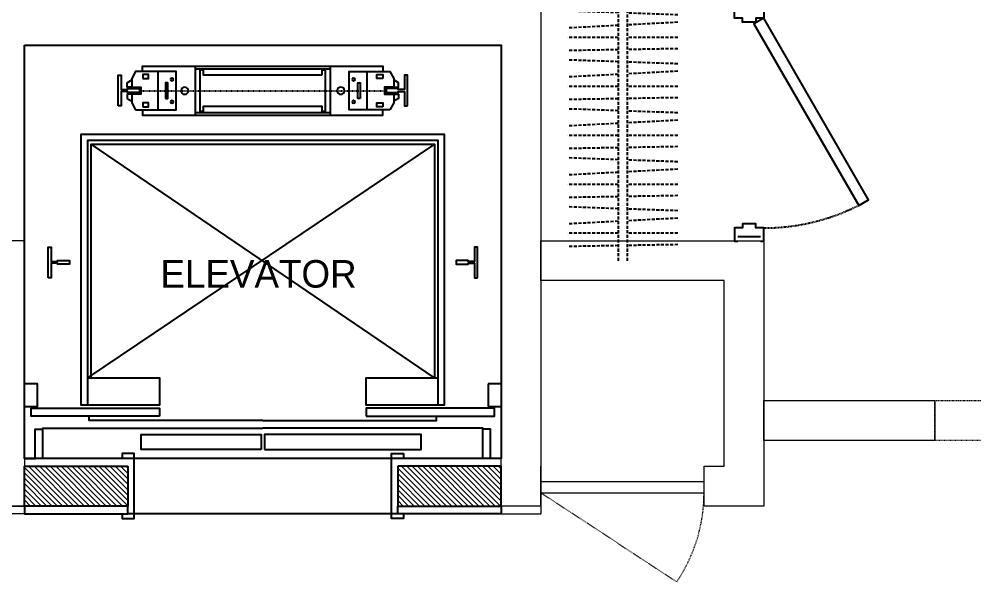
# Model space of a CAD drawing. Header units: inches. Extents: x 0 to 2865, y 0 to 4378.
# Drawn here: x 1467.9 to 1624.2, y 2665.9 to 2757.9 of the extents above; entities that cross this region are included whole.
import ezdxf

# ---------------------------------------------------------------- set-up
doc = ezdxf.new("R2010")
doc.units = ezdxf.units.IN
for name, pattern in [('22-016_Xref_2ND-6TH Floor Plan$0$HIDDEN2', [0.1875, 0.125, -0.0625]), ('CLINE', [1.05, 0.6, -0.125, 0.2, -0.125]), ('DASHED', [0.75, 0.5, -0.25]), ('HIDDEN', [0.375, 0.25, -0.125])]:
    doc.linetypes.add(name, pattern=pattern)
for name, color, linetype in [('22-016_Xref_2ND-6TH Floor Plan$0$DOOR', 4, 'Continuous'), ('22-016_Xref_2ND-6TH Floor Plan$0$FURNITURE-LIGHT', 252, 'DASHED'), ('22-016_Xref_2ND-6TH Floor Plan$0$WALL-INTERIOR', 6, 'Continuous'), ('A-ELEVATOR', 9, 'Continuous'), ('A-WALL-EXTR', 2, 'Continuous'), ('A-WALL-INTR', 4, 'Continuous'), ('I-Furn Text', 7, 'Continuous')]:
    doc.layers.add(name, color=color, linetype=linetype)
doc.layers.add('A-WALL', color=113, linetype='Continuous', lineweight=9)
doc.layers.add('I-DOOR', color=6, linetype='Continuous', lineweight=20)
doc.styles.add('1 by 8 new', font='GOTHIC.TTF', dxfattribs={"height": 4.5})
pattern_1 = [(135, (-3281.51139099029, 34780.50309911299), (-0.4419417382415924, -0.4419417382415921), [])]

# ---------------------------------------------------------------- blocks, each defined once
blk = doc.blocks.new('*U117')
at = {"transparency": 33554636}
blk.add_lwpolyline([(1.375, 0.5), (2.25, -1.015544456622768), (29.94182256169111, 14.97233675372095), (29.06682256169111, 16.48788121034372)], close=True, dxfattribs=at)
for points in [[(-0.625, 0), (-0.625, 0.5), (1.375, 0.5), (1.375, -0.75), (1.999999999999773, -0.75), (2, -2.747349014884473), (1.375, -2.747349014884473), (1.375, -3.997349014884473), (-0.625, -3.997349014884473), (-0.625, -3.497349014884473)], [(35.35076242068743, 0), (35.35076242068743, 0.5), (33.35076242068743, 0.5), (33.35076242068743, -0.75), (32.72576242068766, -0.75), (32.72576242068743, -2.747349014884473), (33.35076242068743, -2.747349014884473), (33.35076242068743, -3.997349014884473), (35.35076242068743, -3.997349014884473), (35.35076242068743, -3.497349014884473)]]:
    blk.add_lwpolyline(points, dxfattribs=at)
at = {"color": 251, "linetype": '22-016_Xref_2ND-6TH Floor Plan$0$HIDDEN2', "transparency": 33554636}
blk.add_arc((1.375, 0.5), 31.97576242068743, 0, 27.21369040005449, dxfattribs=at)
at = {"layer": '22-016_Xref_2ND-6TH Floor Plan$0$WALL-INTERIOR', "transparency": 33554636}
for p, q in [((0, 0), (0, -3.497349014884473)), ((34.72576242068743, 0), (34.72576242068743, -3.497349014884473))]:
    blk.add_line(p, q, dxfattribs=at)
blk = doc.blocks.new('ELEV_CWT')
at = {"linetype": 'Continuous'}
for p, q in [((-279.5, 102), (-279.5, -102)), ((-279.5, 90), (279.5, 90)), ((279.5, -102), (279.5, 102)), ((-434.5, 79), (-434.5, -79)), ((434.5, 79), (434.5, -79)), ((-279.5, -90), (279.5, -90))]:
    blk.add_line(p, q, dxfattribs=at)
at = {"linetype": 'CLINE'}
blk.add_line((-512.5, 0), (512.5, 0), dxfattribs=at)
for points in [[(-499.5, 79), (-499.5, 102), (499.5, 102), (499.5, 79)], [(-544.5, 14), (-563.5, 14), (-563.5, 32), (-544.5, 44)], [(544.5, 14), (563.5, 14), (563.5, 32), (544.5, 44)], [(-544.5, -14), (-563.5, -14), (-563.5, -32), (-544.5, -45)], [(544.5, -14), (563.5, -14), (563.5, -32), (544.5, -45)], [(-499.5, -79), (-499.5, -102), (499.5, -102), (499.5, -79)]]:
    blk.add_lwpolyline(points)
at = {"linetype": 'Continuous'}
blk.add_lwpolyline([(245.5, -65), (-246.5, -65), (-246.5, -85), (-261.5, -85), (-261.5, 85), (-246.5, 85), (-246.5, 65), (245.5, 65), (245.5, 85), (260.5, 85), (260.5, -85), (245.5, -85)], close=True, dxfattribs=at)
for points in [[(-601.5, 63), (-601.5, -64), (-588.5, -63.99999999999865), (-588.5, -4.999999999999602), (-562.5, -5), (-562.5, -9), (-512.5, -9), (-512.5, 7), (-562.5, 7), (-562.5, 3.000000000000909), (-588.5, 3.000000000000909), (-588.5, 63.00000000000088)], [(-528.5, 79), (-359.5, 79), (-359.5, -79), (-528.5, -79), (-544.5, -51), (-544.5, -14), (-506.5, -14), (-506.5, 14), (-544.5, 14), (-544.5, 51), (-528.5, 79)], [(-498.5, 67), (-474.5, 67), (-474.5, 51), (-498.5, 51)], [(528.5, 79), (359.5, 79), (359.5, -79), (528.5, -79), (544.5, -51), (544.5, -14), (506.5, -14), (506.5, 14), (544.5, 14), (544.5, 51), (528.5, 79)], [(498.5, 67), (474.5, 67), (474.5, 51), (498.5, 51)], [(601.5, 63), (601.5, -64), (588.5, -63.99999999999865), (588.5, -4.999999999999602), (562.5, -5), (562.5, -9), (512.5, -9), (512.5, 7), (562.5, 7), (562.5, 3.000000000000909), (588.5, 3.000000000000909), (588.5, 63.00000000000088)], [(-404.5, 32), (-394.5, 32), (-394.5, -32), (-404.5, -32)], [(404.5, 32), (394.5, 32), (394.5, -32), (404.5, -32)], [(-498.5, -51), (-474.5, -51), (-474.5, -67), (-498.5, -67)], [(498.5, -51), (474.5, -51), (474.5, -67), (498.5, -67)]]:
    blk.add_lwpolyline(points, close=True)
for centre, radius in [((-377.5, 46), 6), ((377.5, 46), 6), ((-324.5, 0), 15), ((324.5, 0), 15), ((-377.5, -46), 6), ((377.5, -46), 6)]:
    blk.add_circle(centre, radius, dxfattribs=at)
for centre, start, end in [((-507.5, 13), 0, 90), ((507.5, 13), 90, 180), ((-507.5, -13), 270, 0), ((507.5, -13), 180, 270)]:
    blk.add_arc(centre, 1, start, end, dxfattribs=at)
blk = doc.blocks.new('*U140')
for p, q in [((0, 0.75), (42.46763945805786, 0.75)), ((0, -0.75), (42.46763945805786, -0.75))]:
    blk.add_line(p, q)
for points in [[(1.973809422881633, 0.75), (1.685904529677828, 8.99451744317139)], [(4.039305834462, 0.75), (4.471023606186463, 8.98766581279233)], [(6, 0.75), (6, 9)], [(8.013091298696168, 0.75), (8.157071657935607, 8.998629256407776)], [(9.973809422881633, 0.75), (9.685904529677828, 8.99451744317139)], [(12.039305834462, 0.75), (12.47102360618646, 8.98766581279233)], [(14, 0.75), (14, 9)], [(16.01309129869617, 0.75), (16.15707165793561, 8.998629256407776)], [(17.97380942288163, 0.75), (17.68590452967783, 8.99451744317139)], [(20.039305834462, 0.75), (20.47102360618646, 8.98766581279233)], [(22, 0.75), (22, 9)], [(24.01309129869617, 0.75), (24.15707165793561, 8.998629256407776)], [(25.97380942288163, 0.75), (25.68590452967783, 8.99451744317139)], [(28.039305834462, 0.75), (28.47102360618646, 8.98766581279233)], [(30, 0.75), (30, 9)], [(32.01309129869617, 0.75), (32.1570716579356, 8.998629256407776)], [(33.97380942288163, 0.75), (33.68590452967783, 8.99451744317139)], [(36.039305834462, 0.75), (36.47102360618646, 8.98766581279233)], [(38, 0.75), (38, 9)], [(40.01309129869617, 0.75), (40.1570716579356, 8.998629256407776)], [(2.314095470323082, -8.99451744317139), (2.026190577119277, -0.7499999999999982)], [(3.528976393813082, -8.9876658127896), (3.960694165537403, -0.75)], [(6, -9), (6, -0.75)], [(7.842928342064395, -8.998629256407773), (7.986908701303833, -0.75)], [(10.31409547032308, -8.99451744317139), (10.02619057711928, -0.7499999999999982)], [(11.52897639381308, -8.9876658127896), (11.9606941655374, -0.75)], [(14, -9), (14, -0.75)], [(15.8429283420644, -8.998629256407773), (15.98690870130383, -0.75)], [(18.31409547032308, -8.99451744317139), (18.02619057711928, -0.7499999999999982)], [(19.52897639381308, -8.9876658127896), (19.9606941655374, -0.75)], [(22, -9), (22, -0.75)], [(23.8429283420644, -8.998629256407773), (23.98690870130383, -0.75)], [(26.31409547032308, -8.99451744317139), (26.02619057711928, -0.7499999999999982)], [(27.52897639381308, -8.9876658127896), (27.9606941655374, -0.75)], [(30, -9), (30, -0.75)], [(31.8429283420644, -8.998629256407773), (31.98690870130383, -0.75)], [(34.31409547032308, -8.99451744317139), (34.02619057711928, -0.7499999999999982)], [(35.52897639381308, -8.9876658127896), (35.9606941655374, -0.75)], [(38, -9), (38, -0.75)], [(39.8429283420644, -8.998629256407773), (39.98690870130383, -0.75)]]:
    blk.add_lwpolyline(points)

msp = doc.modelspace()

# ---------------------------------------------------------------- hatches: boundary and pattern name
at = {"layer": 'A-WALL', "lineweight": 5, "transparency": 33554636}
h = msp.add_hatch(dxfattribs=at)
h.set_pattern_fill('ANSI31', color=8, scale=5, angle=89.99999999999999)
h.set_pattern_definition(pattern_1)
h.paths.add_polyline_path([(1485.690818157364, 2684.803236695772), (1485.690818157364, 2678.303236695772), (1468.798841559477, 2678.303236695772), (1468.798841559477, 2684.803236695772)])
h = msp.add_hatch(dxfattribs=at)
h.set_pattern_fill('ANSI31', color=8, scale=5, angle=89.99999999999999)
h.set_pattern_definition(pattern_1)
h.paths.add_polyline_path([(1529.906864961591, 2684.803236695772), (1529.906864961591, 2678.303236695772), (1546.798841559477, 2678.303236695772), (1546.798841559477, 2684.803236695772)])
h = msp.add_hatch(dxfattribs=at)
h.set_pattern_fill('ANSI31', color=8, scale=5, angle=89.99999999999999)
h.set_pattern_definition(pattern_1)
h.paths.add_polyline_path([(1529.906864961591, 2684.803236695772), (1529.906864961591, 2678.303236695772), (1546.798841559477, 2678.303236695772), (1546.798841559477, 2684.803236695772)])

# ---------------------------------------------------------------- linework, layer by layer
at = {"layer": 'A-ELEVATOR', "color": 8, "transparency": 33554636}
for p, q in [((1468.798841559477, 2686.080796066149), (1468.798841559477, 2753.608360658743)), ((1535.885458315031, 2737.450879288369), (1479.1216735817, 2699.269773362442)), ((1535.885458315031, 2699.269773362442), (1479.712224803923, 2737.450879288366)), ((1546.798841559477, 2698.285521325409), (1544.672857159476, 2698.285521325409)), ((1544.672857159476, 2698.285521325409), (1544.672857159476, 2694.545363584669)), ((1546.798841559477, 2698.285521325409), (1544.672857159476, 2698.285521325409)), ((1544.672857159476, 2698.285521325409), (1544.672857159476, 2694.545363584669)), ((1544.672857159476, 2694.545363584669), (1546.798841559477, 2694.545363584669)), ((1544.672857159476, 2694.545363584669), (1546.798841559477, 2694.545363584669)), ((1529.906864961591, 2677.025677325395), (1485.690818157364, 2677.025677325395))]:
    msp.add_line(p, q, dxfattribs=at)
for points in [[(1479.1216735817, 2699.269773362442), (1490.887466843702, 2699.269773362442), (1490.887466843702, 2694.781584073554), (1478.098051463181, 2694.781584073554), (1478.098051463181, 2739.065052629108), (1537.460261574292, 2739.065052629108), (1537.460261574292, 2694.781584073554), (1524.710216275253, 2694.781584073554), (1524.710216275253, 2699.269773362442), (1536.476009537255, 2699.269773362442)], [(1536.476009537255, 2694.742213992072), (1536.476009537255, 2738.041430510589), (1479.1216735817, 2738.041430510589), (1479.1216735817, 2694.781584073554)], [(1479.712224803923, 2699.269773362442), (1479.712224803923, 2737.450879288366), (1535.885458315031, 2737.450879288369), (1535.885458315031, 2699.269773362442)], [(1468.798841559477, 2694.545363584669), (1470.924825959475, 2694.545363584669), (1470.924825959475, 2698.285521325409), (1468.798841559477, 2698.285521325409)], [(1507.798841559477, 2692.26189885874), (1479.39726415207, 2692.26189885874), (1479.39726415207, 2693.009930406888)], [(1507.798841559477, 2692.26189885874), (1536.200418966884, 2692.26189885874), (1536.200418966884, 2693.009930406888)], [(1507.798841559477, 2692.26189885874), (1536.200418966884, 2692.26189885874), (1536.200418966884, 2693.009930406888)], [(1468.798841559477, 2686.080796066145), (1470.531125144662, 2686.080796066145), (1470.531125144662, 2690.883946006886), (1471.790967752069, 2690.883946006886)], [(1471.790967752069, 2686.080796066145), (1471.790967752069, 2691.002056251332), (1507.798841559477, 2691.002056251332)], [(1543.806715366885, 2686.080796066145), (1543.806715366885, 2691.002056251332), (1507.798841559477, 2691.002056251332)], [(1543.806715366885, 2686.080796066145), (1543.806715366885, 2691.002056251332), (1507.798841559477, 2691.002056251332)], [(1546.798841559477, 2686.080796066145), (1545.066557974293, 2686.080796066145), (1545.066557974293, 2690.883946006886), (1543.806715366885, 2690.883946006886)], [(1546.798841559477, 2686.080796066145), (1545.066557974293, 2686.080796066145), (1545.066557974293, 2690.883946006886), (1543.806715366885, 2690.883946006886)]]:
    msp.add_lwpolyline(points, dxfattribs=at)
for points in [[(1472.664980218738, 2715.608357177256), (1472.664980218738, 2720.608357525403), (1473.176791277998, 2720.608357525403), (1473.176791277998, 2718.285522717998), (1474.200413396513, 2718.285522717998), (1474.200413396513, 2718.443003043923), (1476.16891747059, 2718.443003043923), (1476.16891747059, 2717.813081740221), (1474.200413396513, 2717.813081740221), (1474.200413396513, 2717.970562066146), (1473.176791277998, 2717.970562066146), (1473.176791277998, 2715.608357177256)], [(1542.93270290022, 2715.608357177256), (1542.93270290022, 2720.608357525407), (1542.42089184096, 2720.608357525407), (1542.42089184096, 2718.285522717998), (1541.397269722442, 2718.285522717998), (1541.397269722442, 2718.443003043923), (1539.428765648365, 2718.443003043923), (1539.428765648365, 2717.813081740221), (1541.397269722442, 2717.813081740221), (1541.397269722442, 2717.970562066146), (1542.42089184096, 2717.970562066146), (1542.42089184096, 2715.608357177256)], [(1542.93270290022, 2715.608357177256), (1542.93270290022, 2720.608357525407), (1542.42089184096, 2720.608357525407), (1542.42089184096, 2718.285522717998), (1541.397269722442, 2718.285522717998), (1541.397269722442, 2718.443003043923), (1539.428765648365, 2718.443003043923), (1539.428765648365, 2717.813081740221), (1541.397269722442, 2717.813081740221), (1541.397269722442, 2717.970562066146), (1542.42089184096, 2717.970562066146), (1542.42089184096, 2715.608357177256)], [(1490.887466843702, 2693.009930406888), (1469.905058795081, 2693.009930406888), (1469.905058795081, 2694.269773014295), (1490.887466843702, 2694.269773014295)], [(1524.710216275253, 2693.009930406888), (1545.692624323874, 2693.009930406888), (1545.692624323874, 2694.269773014295), (1524.710216275253, 2694.269773014295)], [(1524.710216275253, 2693.009930406888), (1545.692624323874, 2693.009930406888), (1545.692624323874, 2694.269773014295), (1524.710216275253, 2694.269773014295)], [(1507.518988078609, 2687.537489080959), (1487.88066413741, 2687.537489080959), (1487.88066413741, 2689.985356418767), (1507.518988078609, 2689.985356418767)], [(1508.078695040345, 2687.537489080959), (1533.717018981544, 2687.537489080959), (1533.717018981544, 2689.985356418767), (1508.078695040345, 2689.985356418767)], [(1508.078695040345, 2687.537489080959), (1533.717018981544, 2687.537489080959), (1533.717018981544, 2689.985356418767), (1508.078695040345, 2689.985356418767)]]:
    msp.add_lwpolyline(points, close=True, dxfattribs=at)
at = {"layer": 'A-WALL', "color": 8, "lineweight": 5, "transparency": 33554636}
for p, q in [((1580.009188508186, 2678.303236695772), (1580.009188508186, 2684.803236695772)), ((1553.298841559474, 2678.303236695772), (1553.298841559474, 2677.025677325402)), ((1546.798841559477, 2677.025677325402), (1553.298841559474, 2677.025677325402))]:
    msp.add_line(p, q, dxfattribs=at)
at = {"layer": 'A-WALL', "color": 8, "transparency": 33554636}
msp.add_lwpolyline([(1468.798841559481, 2678.303236695772), (1462.298841559481, 2678.303236695772), (1462.298841559477, 2760.108360658743), (1553.298841559477, 2760.108360658743), (1553.298841559477, 2678.303236695772), (1546.798841559477, 2678.303236695772), (1546.798841559477, 2753.608360658743), (1468.798841559477, 2753.608360658743)], close=True, dxfattribs=at)
at = {"layer": 'A-WALL', "color": 8, "lineweight": 5, "transparency": 33554636}
for points in [[(1468.798841559477, 2721.671258894505), (1425.798841559488, 2721.671258894559), (1425.798841559492, 2678.303236695772), (1435.679790017781, 2678.303236695772)], [(1553.298841559477, 2721.671258894513), (1589.798841559466, 2721.671258894559), (1589.798841559463, 2678.303236695772), (1579.917893101174, 2678.303236695772)], [(1580.009188508186, 2684.803236695772), (1583.298841559466, 2684.803236695772), (1583.29884155947, 2715.171258894513), (1553.298841559477, 2715.171258894455), (1553.298841559477, 2721.671258894513)], [(1553.298841559477, 2721.671258894513), (1589.798841559466, 2721.671258894559), (1589.798841559463, 2678.303236695772), (1579.917893101174, 2678.303236695772)], [(1580.009188508186, 2684.803236695772), (1583.298841559466, 2684.803236695772), (1583.29884155947, 2715.171258894513), (1553.298841559477, 2715.171258894455), (1553.298841559477, 2721.671258894513)], [(1553.298841559477, 2678.303236695772), (1553.298841559474, 2678.303236695772), (1553.298841559466, 2684.803236695772)], [(1553.298841559477, 2678.303236695772), (1553.298841559474, 2678.303236695772), (1553.298841559466, 2684.803236695772)], [(1553.298841559474, 2678.303236695772), (1553.298841559466, 2684.803236695772)], [(1462.298841559481, 2678.303236695772), (1468.798841559477, 2678.303236695772), (1468.798841559477, 2677.025677325402), (1462.298841559481, 2677.025677325402)]]:
    msp.add_lwpolyline(points, dxfattribs=at)
msp.add_lwpolyline([(1589.798841559463, 2695.525677325398), (1617.798841559463, 2695.525677325396), (1617.798841559463, 2689.025677325396), (1589.798841559463, 2689.025677325398)], close=True, dxfattribs=at)
at = {"layer": 'A-WALL-EXTR', "color": 8, "linetype": 'HIDDEN', "lineweight": 5, "ltscale": 0.1, "transparency": 33554636}
msp.add_lwpolyline([(1617.798841559463, 2695.525677325396), (1655.798841559463, 2695.525677325396), (1655.798841559463, 2689.025677325396), (1617.798841559463, 2689.025677325396)], close=True, dxfattribs=at)
msp.add_lwpolyline([(1553.29884155947, 2680.480422118993), (1575.538213285614, 2665.901140435782, 0.1498883181390293), (1580.009188508178, 2680.480422118989, 1.014959076355509)], format="xyb", dxfattribs=at)
at = {"layer": 'A-WALL-INTR', "color": 8, "transparency": 33554636}
for points in [[(1484.767343892807, 2677.025677325402), (1484.767343892807, 2676.238275695772), (1486.735847966884, 2676.238275695772), (1486.735847966884, 2686.868197695772), (1484.767343892807, 2686.868197695772), (1484.767343892807, 2686.080796066142)], [(1530.830339226144, 2677.025677325402), (1530.830339226144, 2676.238275695772), (1528.861835152067, 2676.238275695772), (1528.861835152067, 2686.868197695772), (1530.830339226144, 2686.868197695772), (1530.830339226144, 2686.080796066142)], [(1530.830339226144, 2677.025677325402), (1530.830339226144, 2676.238275695772), (1528.861835152067, 2676.238275695772), (1528.861835152067, 2686.868197695772), (1530.830339226144, 2686.868197695772), (1530.830339226144, 2686.080796066142)]]:
    msp.add_lwpolyline(points, dxfattribs=at)
for points in [[(1485.690818157364, 2684.803236695772), (1485.690818157364, 2678.303236695772), (1468.798841559477, 2678.303236695772), (1468.798841559477, 2684.803236695772)], [(1529.906864961591, 2684.803236695772), (1529.906864961591, 2678.303236695772), (1546.798841559477, 2678.303236695772), (1546.798841559477, 2684.803236695772)], [(1529.906864961591, 2684.803236695772), (1529.906864961591, 2678.303236695772), (1546.798841559477, 2678.303236695772), (1546.798841559477, 2684.803236695772)], [(1485.690818157364, 2677.025677325395), (1485.690818157364, 2678.303236695765), (1468.798841559477, 2678.303236695772), (1468.798841559477, 2677.025677325402)], [(1529.906864961591, 2677.025677325395), (1529.906864961591, 2678.303236695765), (1546.798841559477, 2678.303236695772), (1546.798841559477, 2677.025677325402)], [(1529.906864961591, 2677.025677325395), (1529.906864961591, 2678.303236695765), (1546.798841559477, 2678.303236695772), (1546.798841559477, 2677.025677325402)]]:
    msp.add_lwpolyline(points, close=True, dxfattribs=at)
at = {"layer": 'Defpoints', "color": 8, "transparency": 33554636}
msp.add_lwpolyline([(1468.798841559477, 2753.608360658743), (1546.798841559477, 2753.608360658743), (1546.798841559477, 2686.080796066149), (1468.798841559477, 2686.080796066149)], close=True, dxfattribs=at)
at = {"layer": 'I-DOOR', "color": 8, "lineweight": 5, "transparency": 33554636}
msp.add_lwpolyline([(1580.009188508186, 2682.230422118862), (1553.298841559477, 2682.230422118993), (1553.29884155947, 2680.480422118993), (1580.009188508178, 2680.480422118866)], close=True, dxfattribs=at)

# ---------------------------------------------------------------- block references
at = {"layer": '22-016_Xref_2ND-6TH Floor Plan$0$DOOR', "color": 8, "transparency": 33554636, "xscale": 1.072202353355246, "yscale": 1.072202353355246, "zscale": 1.072202353355246, "rotation": 270.0007301983475}
msp.add_blockref('*U117', (1589.262605308846, 2759.508549851299), dxfattribs=at)
at = {"layer": '22-016_Xref_2ND-6TH Floor Plan$0$FURNITURE-LIGHT', "color": 8, "transparency": 33554636, "xscale": -1.000755996964007, "yscale": 1.000755996964007, "zscale": 1.000755996964007, "rotation": 89.99904780631562}
msp.add_blockref('*U140', (1566.69841169026, 2760.901858127444), dxfattribs=at)
at = {"layer": 'A-ELEVATOR', "color": 8, "transparency": 33554636, "xscale": -0.03937008148148134, "yscale": 0.03937008148148134, "zscale": 0.03937008148148134, "rotation": 180}
msp.add_blockref('ELEV_CWT', (1507.798841559477, 2746.191037377257), dxfattribs=at)

# ---------------------------------------------------------------- texts
at = {"layer": 'I-Furn Text', "color": 8, "lineweight": 5, "transparency": 33554636, "insert": (1507.101831737164, 2718.500156258138), "char_height": 4.5, "width": 38.47192046227057, "attachment_point": 2, "style": '1 by 8 new'}
msp.add_mtext('ELEVATOR', dxfattribs=at)

doc.saveas('drawing.dxf')
